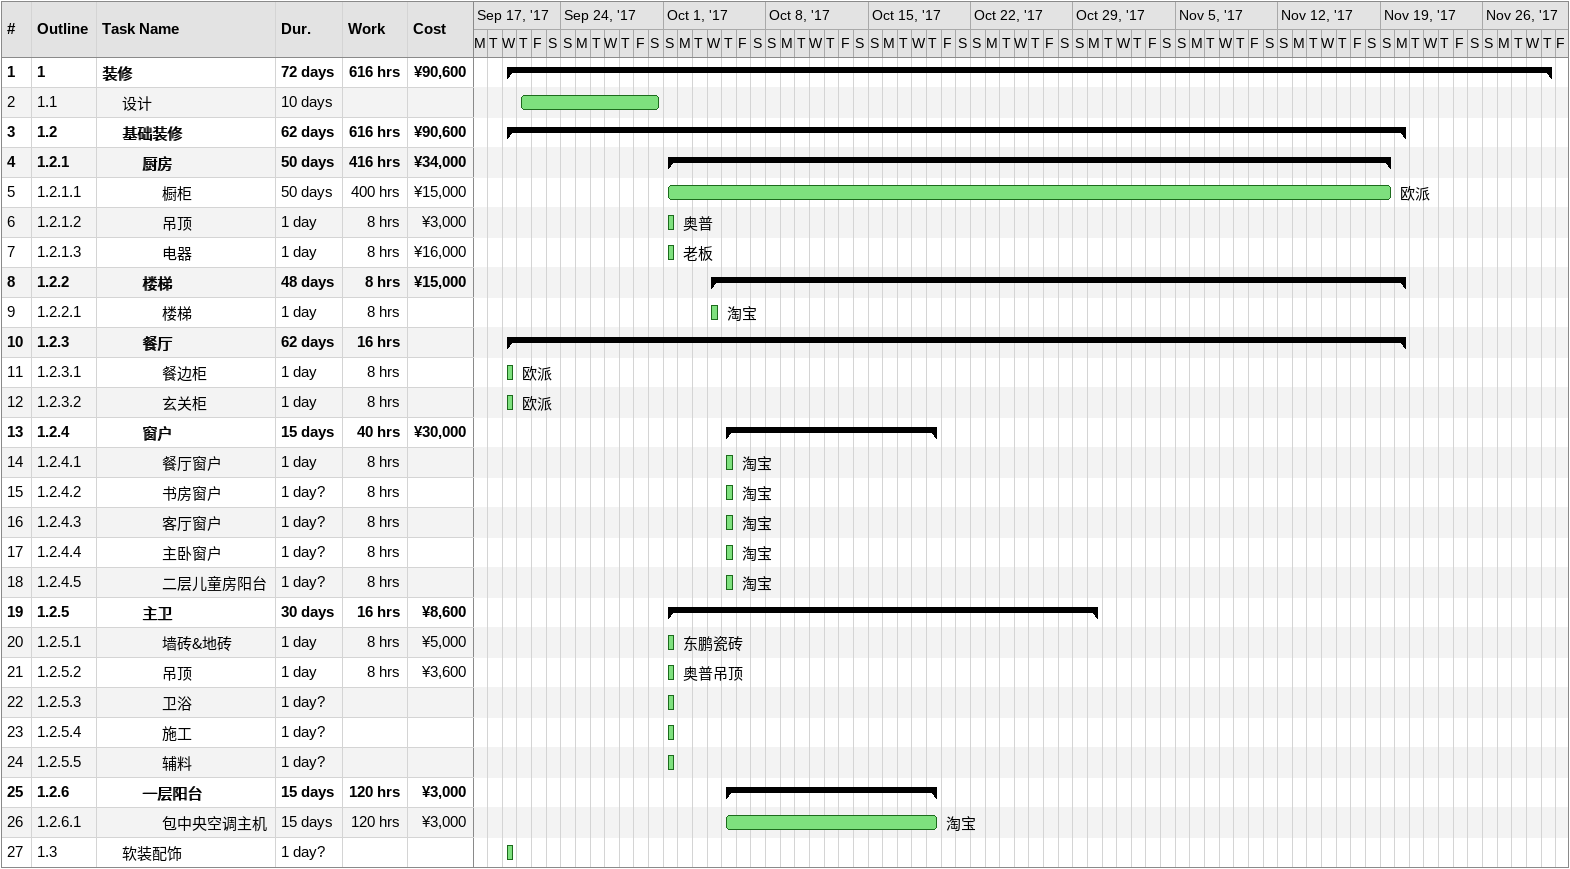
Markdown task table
| ID | WBS | Task | Duration | Start | Finish | Resources | Work (h) | Cost (¥) |
|---|---|---|---|---|---|---|---|---|
| 1 | 1 | **装修** | 72d | 2017-09-20 | 2017-11-30 |  | 616 | 90600 |
| 2 | 1.1 | 设计 | 10d | 2017-09-21 | 2017-09-30 |  |  |  |
| 3 | 1.2 | **基础装修** | 62d | 2017-09-20 | 2017-11-20 |  | 616 | 90600 |
| 4 | 1.2.1 | **厨房** | 50d | 2017-10-01 | 2017-11-19 |  | 416 | 34000 |
| 5 | 1.2.1.1 | 橱柜 | 50d | 2017-10-01 | 2017-11-19 | 欧派 | 400 | 15000 |
| 6 | 1.2.1.2 | 吊顶 | 1d | 2017-10-01 | 2017-10-01 | 奥普 | 8 | 3000 |
| 7 | 1.2.1.3 | 电器 | 1d | 2017-10-01 | 2017-10-01 | 老板 | 8 | 16000 |
| 8 | 1.2.2 | **楼梯** | 48d | 2017-10-04 | 2017-11-20 |  | 8 | 15000 |
| 9 | 1.2.2.1 | 楼梯 | 1d | 2017-10-04 | 2017-10-04 | 淘宝 | 8 |  |
| 10 | 1.2.3 | **餐厅** | 62d | 2017-09-20 | 2017-11-20 |  | 16 |  |
| 11 | 1.2.3.1 | 餐边柜 | 1d | 2017-09-20 | 2017-09-20 | 欧派 | 8 |  |
| 12 | 1.2.3.2 | 玄关柜 | 1d | 2017-09-20 | 2017-09-20 | 欧派 | 8 |  |
| 13 | 1.2.4 | **窗户** | 15d | 2017-10-05 | 2017-10-19 |  | 40 | 30000 |
| 14 | 1.2.4.1 | 餐厅窗户 | 1d | 2017-10-05 | 2017-10-05 | 淘宝 | 8 |  |
| 15 | 1.2.4.2 | 书房窗户 | 1d? | 2017-10-05 | 2017-10-05 | 淘宝 | 8 |  |
| 16 | 1.2.4.3 | 客厅窗户 | 1d? | 2017-10-05 | 2017-10-05 | 淘宝 | 8 |  |
| 17 | 1.2.4.4 | 主卧窗户 | 1d? | 2017-10-05 | 2017-10-05 | 淘宝 | 8 |  |
| 18 | 1.2.4.5 | 二层儿童房阳台 | 1d? | 2017-10-05 | 2017-10-05 | 淘宝 | 8 |  |
| 19 | 1.2.5 | **主卫** | 30d | 2017-10-01 | 2017-10-30 |  | 16 | 8600 |
| 20 | 1.2.5.1 | 墙砖&地砖 | 1d | 2017-10-01 | 2017-10-01 | 东鹏瓷砖 | 8 | 5000 |
| 21 | 1.2.5.2 | 吊顶 | 1d | 2017-10-01 | 2017-10-01 | 奥普吊顶 | 8 | 3600 |
| 22 | 1.2.5.3 | 卫浴 | 1d? | 2017-10-01 | 2017-10-01 |  |  |  |
| 23 | 1.2.5.4 | 施工 | 1d? | 2017-10-01 | 2017-10-01 |  |  |  |
| 24 | 1.2.5.5 | 辅料 | 1d? | 2017-10-01 | 2017-10-01 |  |  |  |
| 25 | 1.2.6 | **一层阳台** | 15d | 2017-10-05 | 2017-10-19 |  | 120 | 3000 |
| 26 | 1.2.6.1 | 包中央空调主机 | 15d | 2017-10-05 | 2017-10-19 | 淘宝 | 120 | 3000 |
| 27 | 1.3 | 软装配饰 | 1d? | 2017-09-20 | 2017-09-20 |  |  |  |
